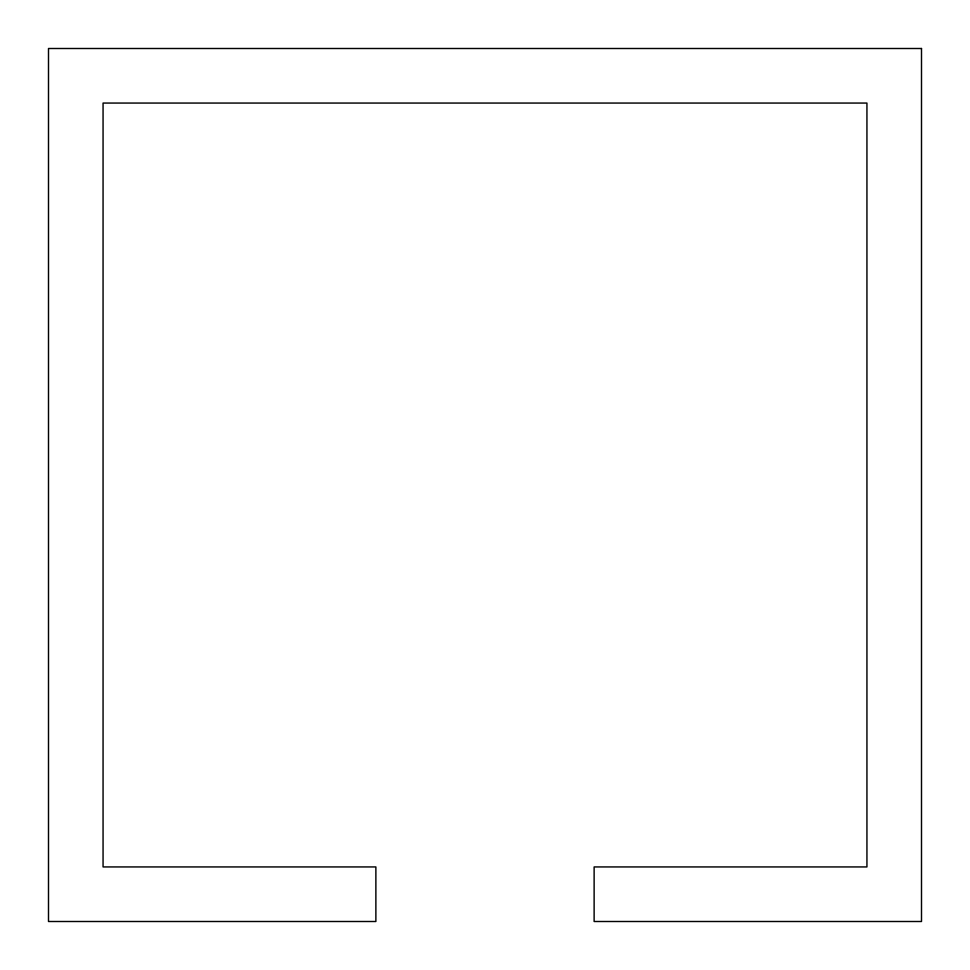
<?xml version="1.0" encoding="UTF-8"?>
<svg xmlns="http://www.w3.org/2000/svg" width="970" height="970" viewBox="0 0 970 970"><rect width="100%" height="100%" fill="white"/><g stroke="black" fill="none" stroke-linecap="round" stroke-linejoin="round"><path stroke-width="1.45" d="M921.5 48.5L48.5 48.5L48.5 921.5L375.875 921.5L375.875 866.937L103.062 866.937L103.062 103.062L866.937 103.062L866.937 866.937L594.125 866.937L594.125 921.5L921.5 921.5L921.5 48.5"/></g></svg>
